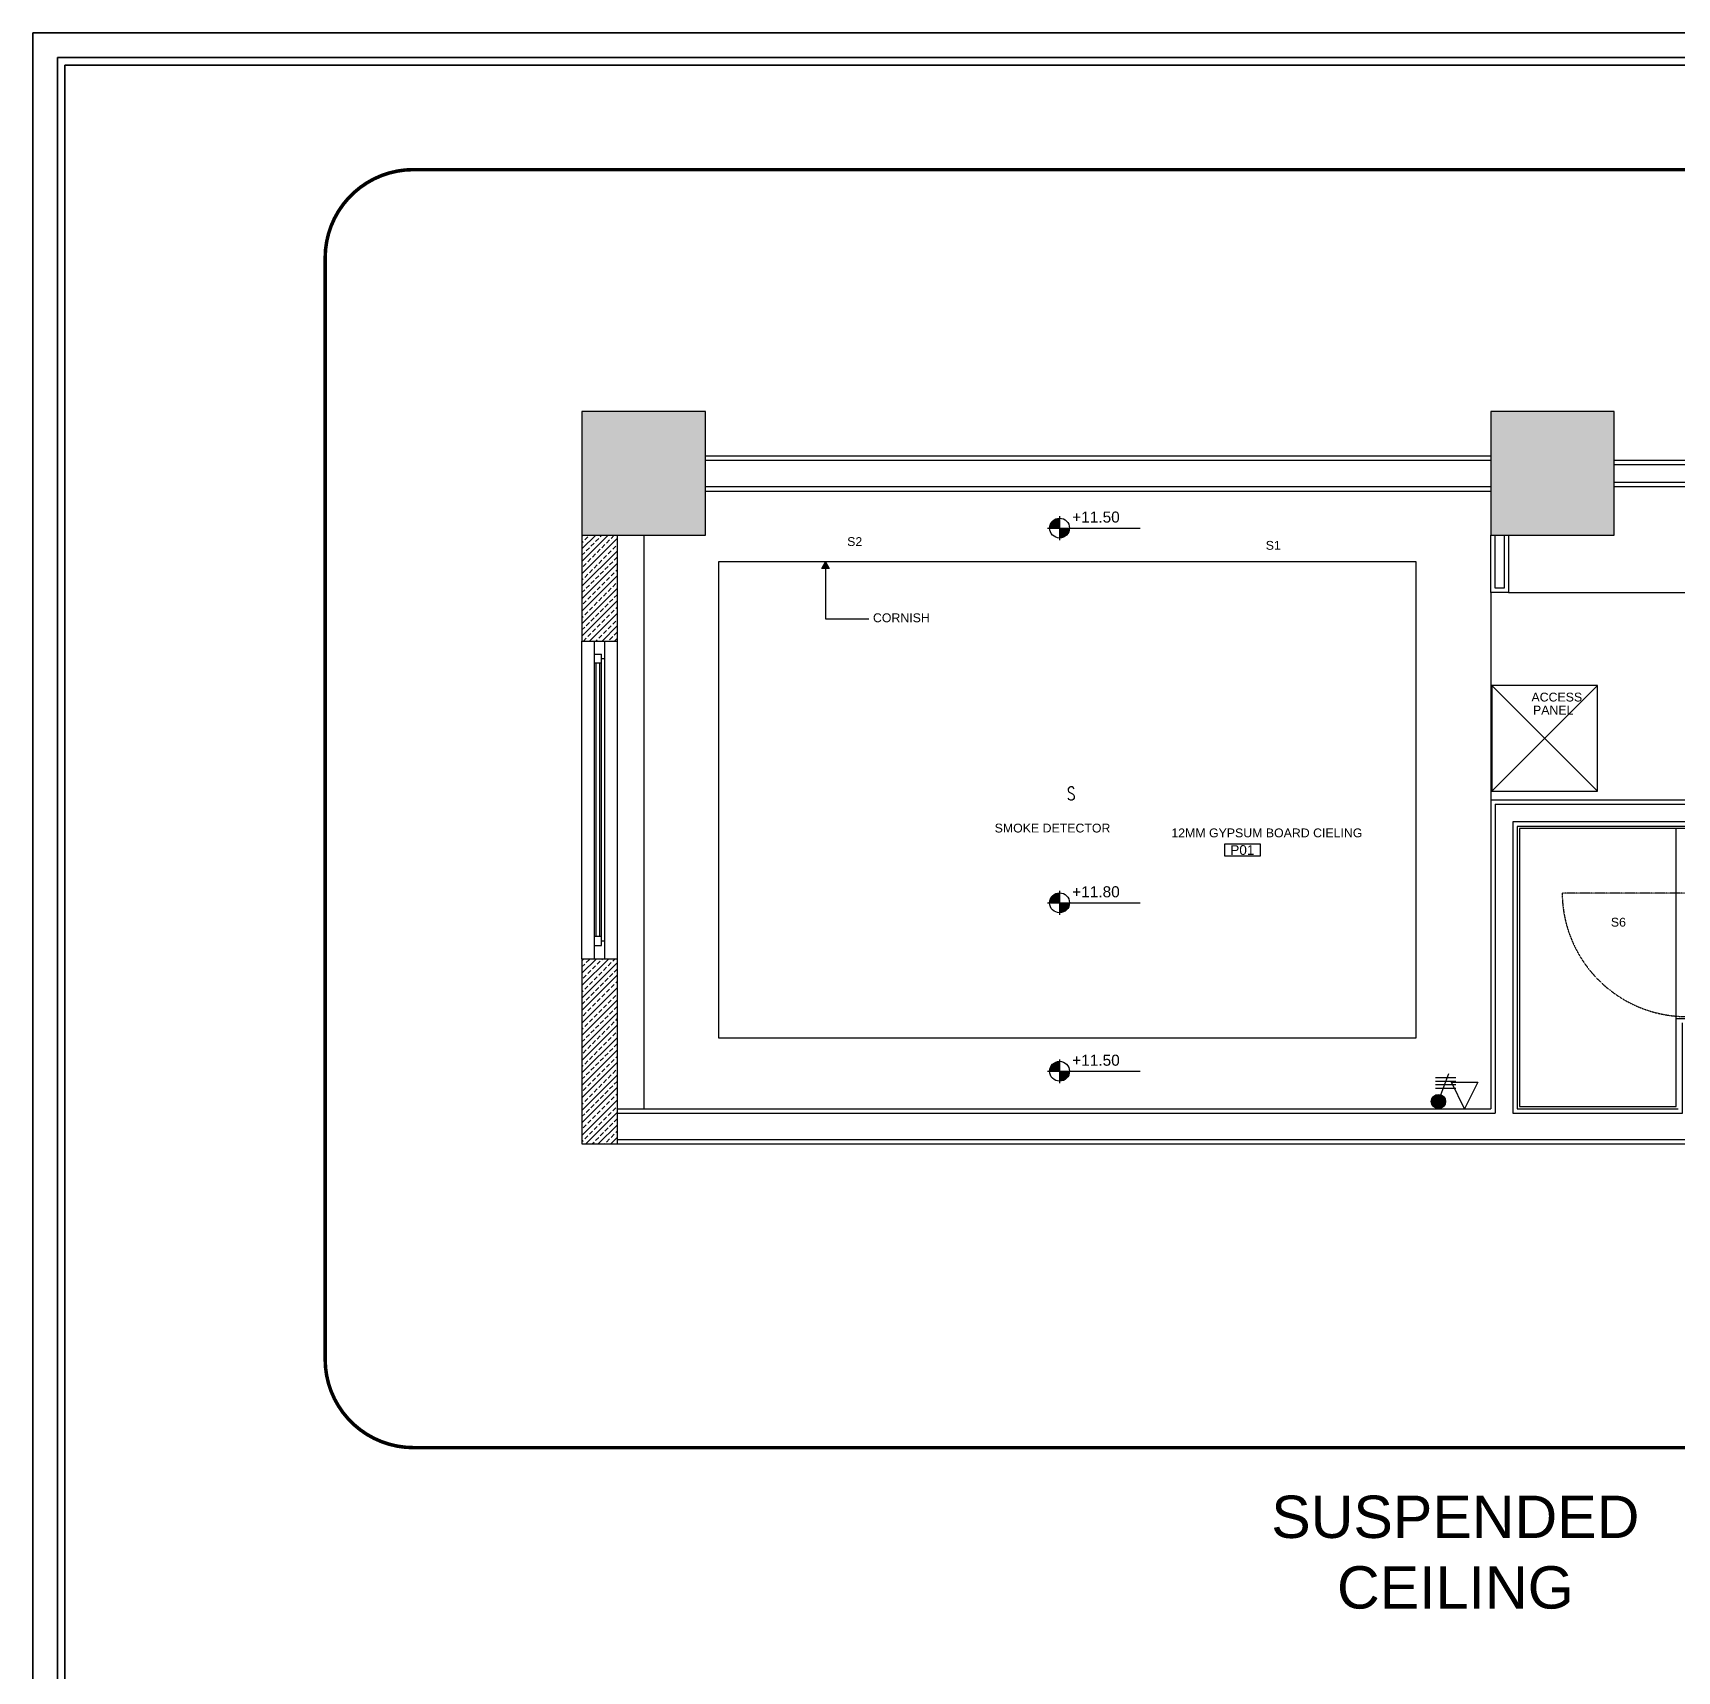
# Model space of a CAD drawing. Header units: centimetres. Extents: x -3207095 to 15275363, y -32656 to 4798027.
# Drawn here: x 704401 to 705799, y 4439140 to 4440533 of the extents above; entities that cross this region are included whole.
import ezdxf
from ezdxf.enums import TextEntityAlignment as Align

# ---------------------------------------------------------------- set-up
doc = ezdxf.new("R2010")
doc.units = ezdxf.units.CM
for name, pattern in [('DUZ', [500, 500]), ('HIDDEN', [0.375, 0.25, -0.125]), ('HIDDEN2', [0.1875, 0.125, -0.0625])]:
    doc.linetypes.add(name, pattern=pattern)
doc.layers.get('0').update_dxf_attribs({"color": 1, "linetype": 'DUZ'})
for name, color, linetype in [('a_asmatavan', 200, 'Continuous'), ('a_duvar_alcipan', 2, 'Continuous'), ('a_duvar_gazbeton', 3, 'Continuous'), ('a_duvar_tarama', 253, 'Continuous'), ('a_gorunus', 233, 'Continuous'), ('a_kolon', 4, 'Continuous'), ('a_kolon_tarama', 252, 'Continuous'), ('a_mobilya', 1, 'Continuous'), ('a_olcu', 30, 'Continuous'), ('a_pencere', 5, 'Continuous'), ('a_seramik', 241, 'Continuous'), ('a_vitrifiye', 195, 'Continuous'), ('a_yazi', 105, 'Continuous'), ('EL-L-LS', 181, 'Continuous'), ('MH-EL-TEL', 222, 'Continuous'), ('SMC-EL-FA', 33, 'Continuous'), ('SMC-EL-FA-TXT', 123, 'Continuous')]:
    doc.layers.add(name, color=color, linetype=linetype)
doc.layers.add('DUVAR', color=7, linetype='Continuous', lineweight=35)
doc.layers.add('EL-L-WIR', color=124, linetype='Continuous', lineweight=30)
doc.layers.get('EL-L-WIR').off()
doc.layers.get('SMC-EL-FA').off()
doc.styles.add('ARIEL100SD', font='arial.ttf')
doc.styles.add('ARIEL20S', font='arial.ttf')
doc.styles.add('ROMANS', font='romans.shx')
doc.styles.add('TBPL+0.00$0$ARIEL100S', font='arial.ttf', dxfattribs={"height": 300})
pattern_1 = [(45, (705018.583, 4440234.417), (-5.3033, 5.3033), []), (45, (705023.886, 4440234.417), (-5.3033, 5.3033), [3.75, -1.875])]

# ---------------------------------------------------------------- blocks, each defined once
blk = doc.blocks.new('ab._kolon70x70')
at = {"layer": 'a_kolon_tarama'}
blk.add_hatch(color=256, dxfattribs=at).paths.add_polyline_path([(-350, 350), (-350, -350), (350, -350), (350, 350)])
blk.add_lwpolyline([(-350, 350), (-350, -350), (350, -350), (350, 350)], close=True)
blk = doc.blocks.new('TBPL+0.00$0$ab_level100x')
h = blk.add_hatch(color=256)
h.paths.add_polyline_path([(0, 300, 0.414214), (-300, 0), (0, 0)])
h.paths.add_polyline_path([(300, 0), (0, 0), (0, -300, 0.414214)])
at = {"linetype": 'Continuous', "ltscale": 1000}
for p, q in [((-360, 0), (2440, 0)), ((0, 360), (0, -360))]:
    blk.add_line(p, q, dxfattribs=at)
blk.add_circle((0, 0), 300, dxfattribs=at)
at = {"style": 'TBPL+0.00$0$ARIEL100S'}
for tag, p in [('+0.00FFL', (500, 100)), ('+0.00SSL', (500, -400))]:
    blk.add_attdef(tag, p, '', height=300, dxfattribs=at)
blk = doc.blocks.new('a_malzeme')
blk.add_lwpolyline([(-100, 70), (100, 70), (100, 0), (-100, 0), (-100, 70)])
at = {"style": 'ARIEL20S'}
blk.add_attdef('P01', text='', height=55, dxfattribs=at).set_placement((0, 35), align=Align.MIDDLE_CENTER)
blk = doc.blocks.new('SD')
at = {"color": 140}
blk.add_circle((0, 0), 0.25, dxfattribs=at)
at = {"layer": 'SMC-EL-FA-TXT', "style": 'ROMANS', "width": 0.75}
blk.add_text('S', height=0.197, dxfattribs=at).set_placement((-0.066, -0.101, 0))
blk = doc.blocks.new('LS-1WAY-4G')
at = {"layer": 'EL-L-LS'}
blk.add_hatch(color=181, dxfattribs=at).paths.add_polyline_path([(0.092, 0.092, 1), (-0.092, 0.092, 1)])
at = {"layer": 'EL-L-LS', "color": 181}
for p, q in [((0.031, 0.178), (0.132, 0.453)), ((-0.036, 0.4), (0.223, 0.4)), ((-0.036, 0.354), (0.223, 0.354)), ((-0.036, 0.308), (0.223, 0.308)), ((-0.036, 0.263), (0.223, 0.263))]:
    blk.add_line(p, q, dxfattribs=at)
blk.add_circle((0, 0.092), 0.0917, dxfattribs=at)

msp = doc.modelspace()

# ---------------------------------------------------------------- hatches: boundary and pattern name
at = {"layer": 'a_duvar_tarama'}
h = msp.add_hatch(dxfattribs=at)
h.set_pattern_fill('ANSI33', color=256, scale=30, style=0)
h.set_pattern_definition(pattern_1)
h.paths.add_polyline_path([(704897.79, 4440105.89), (704867.79, 4440105.89), (704867.79, 4440015.89), (704897.79, 4440015.89)])
h = msp.add_hatch(dxfattribs=at)
h.set_pattern_fill('ANSI33', color=256, scale=30, style=0)
h.set_pattern_definition(pattern_1)
h.paths.add_polyline_path([(704897.79, 4439745.89), (704867.79, 4439745.89), (704867.79, 4439588.39), (704897.79, 4439588.39)])
at = {"layer": 'a_yazi'}
msp.add_hatch(color=256, dxfattribs=at).paths.add_polyline_path([(705077.81, 4440077.65), (705071.79, 4440077.65), (705074.8, 4440083.12)])

# ---------------------------------------------------------------- linework, layer by layer
at = {"layer": 'a_asmatavan', "ltscale": 500}
for p, q in [((704920.29, 4440105.89), (704920.29, 4439618.39)), ((705640.29, 4440057.14), (705640.29, 4439880.89)), ((705641.1, 4439888.18), (705731.1, 4439978.18)), ((705641.1, 4439978.18), (705731.1, 4439888.18))]:
    msp.add_line(p, q, dxfattribs=at)
for points in [[(704984.04, 4440083.39), (705576.54, 4440083.39), (705576.54, 4439678.39), (704984.04, 4439678.39)], [(705641.1, 4439888.18), (705731.1, 4439888.18), (705731.1, 4439978.18), (705641.1, 4439978.18)]]:
    msp.add_lwpolyline(points, close=True, dxfattribs=at)
at = {"layer": 'a_duvar_alcipan'}
for p, q in [((704972.79, 4440173.39), (705640.29, 4440173.39)), ((705745.29, 4440169.64), (706112.79, 4440169.64)), ((704972.79, 4440143.39), (705640.29, 4440143.39)), ((705745.29, 4440147.14), (706082.79, 4440147.14)), ((705640.29, 4439880.89), (705854.04, 4439880.89)), ((705640.29, 4439880.89), (705640.29, 4439618.39)), ((704897.79, 4439618.39), (705640.29, 4439618.39)), ((704897.79, 4439588.39), (706030.29, 4439588.39))]:
    msp.add_line(p, q, dxfattribs=at)
at = {"layer": 'a_duvar_alcipan', "color": 1}
for p, q in [((704972.79, 4440169.64), (705640.29, 4440169.64)), ((705745.29, 4440165.89), (706112.79, 4440165.89)), ((705745.29, 4440150.89), (706086.54, 4440150.89)), ((704972.79, 4440147.14), (705640.29, 4440147.14)), ((705644.04, 4439877.14), (705854.04, 4439877.14)), ((705644.04, 4439877.14), (705644.04, 4439614.64)), ((704897.79, 4439614.64), (705644.04, 4439614.64)), ((704897.79, 4439592.14), (706030.29, 4439592.14))]:
    msp.add_line(p, q, dxfattribs=at)
at = {"layer": 'a_duvar_alcipan'}
for points in [[(705655.29, 4440105.89), (705655.29, 4440057.14), (705640.29, 4440057.14), (705640.29, 4440105.89)], [(705854.04, 4439858.39), (705662.79, 4439858.39), (705662.79, 4439618.39), (705799.59, 4439618.39)]]:
    msp.add_lwpolyline(points, dxfattribs=at)
at = {"layer": 'a_duvar_alcipan', "color": 1}
for points in [[(705651.54, 4440105.89), (705651.54, 4440060.89), (705644.04, 4440060.89), (705644.04, 4440105.89)], [(705854.04, 4439862.14), (705659.04, 4439862.14), (705659.04, 4439614.64), (705803.34, 4439614.64), (705803.34, 4439691.51)]]:
    msp.add_lwpolyline(points, dxfattribs=at)
at = {"layer": 'a_duvar_gazbeton'}
for p, q in [((704867.79, 4440105.89), (704867.79, 4440015.89)), ((704897.79, 4440105.89), (704897.79, 4440015.89)), ((704867.79, 4440015.89), (704897.79, 4440015.89)), ((704867.79, 4439745.89), (704867.79, 4439588.39)), ((704867.79, 4439745.89), (704897.79, 4439745.89)), ((704897.79, 4439745.89), (704897.79, 4439588.39)), ((704867.79, 4439588.39), (704897.79, 4439588.39))]:
    msp.add_line(p, q, dxfattribs=at)
at = {"layer": 'a_gorunus'}
for p, q in [((704867.79, 4439745.89), (704867.79, 4440015.89)), ((704897.79, 4440015.89), (704897.79, 4439745.89)), ((705797.79, 4439695.19), (705797.79, 4439856.59))]:
    msp.add_line(p, q, dxfattribs=at)
at = {"layer": 'a_mobilya'}
msp.add_lwpolyline([(705655.29, 4440057.14), (706082.79, 4440057.14), (706082.79, 4440147.14), (705835.29, 4440147.14)], dxfattribs=at)
at = {"layer": 'a_pencere'}
for p, q in [((704878.29, 4440015.89), (704887.29, 4440015.89)), ((704878.29, 4439745.89), (704878.29, 4440015.89)), ((704887.29, 4439745.89), (704887.29, 4440015.89)), ((704878.29, 4440004.64), (704884.29, 4440004.64)), ((704884.29, 4439997.14), (704878.29, 4439997.14)), ((704879.79, 4439764.64), (704879.79, 4439997.14)), ((704882.79, 4439997.14), (704882.79, 4439764.64)), ((704884.29, 4439757.14), (704884.29, 4440004.64)), ((704887.29, 4440000.89), (704884.29, 4440000.89)), ((704884.29, 4439764.64), (704878.29, 4439764.64)), ((704887.29, 4439760.89), (704884.29, 4439760.89)), ((704878.29, 4439757.14), (704884.29, 4439757.14)), ((704878.29, 4439745.89), (704887.29, 4439745.89))]:
    msp.add_line(p, q, dxfattribs=at)
at = {"layer": 'a_seramik'}
msp.add_lwpolyline([(705845.79, 4439856.59), (705664.59, 4439856.59), (705664.59, 4439620.19), (705797.79, 4439620.19), (705797.79, 4439695.19), (705816.39, 4439695.19), (705816.39, 4439620.19), (706028.49, 4439620.19), (706028.49, 4439695.19), (706125.99, 4439695.19), (706125.99, 4439856.59), (705997.29, 4439856.59)], dxfattribs=at)
at = {"layer": 'a_vitrifiye', "linetype": 'HIDDEN'}
msp.add_lwpolyline([(705808.74, 4439795.69), (705808.74, 4439801.69), (705700.97, 4439801.69, 0.4121477), (705807.02, 4439696.69)], format="xyb", dxfattribs=at)
at = {"layer": 'a_yazi'}
msp.add_lwpolyline([(705077.81, 4440077.65), (705071.79, 4440077.65), (705074.8, 4440083.12)], close=True, dxfattribs=at)
msp.add_lwpolyline([(705074.8, 4440083.12), (705074.8, 4440034.85), (705111.76, 4440034.85)], dxfattribs=at)
at = {"layer": 'Defpoints', "linetype": 'HIDDEN2', "ltscale": 500, "const_width": 3}
msp.add_lwpolyline([(704724.48, 4439330.31), (706340.81, 4439330.31, 0.4142136), (706415.81, 4439405.31), (706415.81, 4440341.61, 0.4142136), (706340.81, 4440416.61), (704724.48, 4440416.61, 0.4142136), (704649.48, 4440341.61), (704649.48, 4439405.31, 0.4142136)], format="xyb", close=True, dxfattribs=at)
at = {"layer": 'DUVAR'}
for points in [[(704401.03, 4440532.83), (711601.03, 4440532.83), (711601.03, 4435732.83), (704401.03, 4435732.83)], [(704422.03, 4440511.83), (711580.03, 4440511.83), (711580.03, 4435753.83), (704422.03, 4435753.83)], [(704428.33, 4440505.53), (711573.73, 4440505.53), (711573.73, 4435760.13), (704428.33, 4435760.13)]]:
    msp.add_lwpolyline(points, close=True, dxfattribs=at)
at = {"layer": 'MH-EL-TEL'}
for p, q in [((705618.08, 4439618.39), (705606.83, 4439640.89)), ((705606.83, 4439640.89), (705629.33, 4439640.89)), ((705629.33, 4439640.89), (705618.08, 4439618.39))]:
    msp.add_line(p, q, dxfattribs=at)

# ---------------------------------------------------------------- block references
at = {"layer": 'a_kolon', "xscale": 0.1499999999994315, "yscale": 0.1499999999994315, "zscale": 0.1499999999994315}
for p in [(704920.29, 4440158.39), (705692.79, 4440158.39)]:
    msp.add_blockref('ab._kolon70x70', p, dxfattribs=at)
at = {"layer": 'a_olcu', "xscale": 0.1499999999994315, "yscale": 0.1499999999994315, "zscale": 0.1499999999994315}
msp.add_blockref('a_malzeme', (705429.13, 4439833.02), dxfattribs=at).add_auto_attribs({'P01': 'P01'})
at = {"layer": 'a_yazi'}
ref = msp.add_blockref('TBPL+0.00$0$ab_level100x', (705273.75, 4440111.9), dxfattribs=dict(at, xscale=0.02812499999989341, yscale=0.02812499999989341, zscale=0.02812499999989341))
ref.add_attrib('+0.00FFL', '+11.50', (705284.5, 4440116.6), dxfattribs={"layer": '0', "height": 9.375, "style": 'ARIEL100SD'})
ref = msp.add_blockref('TBPL+0.00$0$ab_level100x', (705273.75, 4439793.4), dxfattribs=dict(at, xscale=0.02812499999989341, yscale=0.02812499999989341, zscale=0.02812499999989341))
ref.add_attrib('+0.00FFL', '+11.80', (705284.5, 4439798.09), dxfattribs={"layer": '0', "height": 9.375, "style": 'ARIEL100SD'})
ref = msp.add_blockref('TBPL+0.00$0$ab_level100x', (705273.75, 4439650.23), dxfattribs=dict(at, xscale=0.02812499999989341, yscale=0.02812499999989341, zscale=0.02812499999989341))
ref.add_attrib('+0.00FFL', '+11.50', (705284.5, 4439654.93), dxfattribs={"layer": '0', "height": 9.375, "style": 'ARIEL100SD'})
at = {"layer": 'EL-L-WIR', "xscale": 66.35519999974939, "yscale": 66.35519999974939, "zscale": 66.35519999974939}
msp.add_blockref('LS-1WAY-4G', (705595.83, 4439618.39), dxfattribs=at)
at = {"layer": 'SMC-EL-FA', "xscale": 56.99999999978397, "yscale": 56.99999999978397, "zscale": 56.99999999978397}
msp.add_blockref('SD', (705283.8, 4439886.39), dxfattribs=at)

# ---------------------------------------------------------------- texts
at = {"layer": 'a_yazi', "char_height": 7.5, "style": 'ARIEL20S'}
for s, insert, width, attachment_point in [('S2', (705093.21, 4440104.18), 77.0837, 1), ('S1', (705448.98, 4440100.99), 77.0837, 1), ('CORNISH ', (705115.13, 4440031.81), 214.8591, 7), ('ACCESS', (705674.88, 4439964.41), 214.8591, 7), ('PANEL', (705676.2, 4439953.46), 214.8591, 7), ('SMOKE DETECTOR', (705218.59, 4439853.07), 214.8591, 7), ('12MM GYPSUM BOARD CIELING ', (705368.77, 4439848.97), 214.8591, 7), ('S6', (705742.37, 4439780.7), 77.0837, 1)]:
    msp.add_mtext(s, dxfattribs=dict(at, insert=insert, width=width, attachment_point=attachment_point))
at = {"layer": 'Defpoints', "insert": (705610.17, 4439241.25), "char_height": 36, "width": 461.811, "attachment_point": 5, "style": 'ARIEL20S'}
msp.add_mtext('SUSPENDED CEILING', dxfattribs=at)

doc.saveas('drawing.dxf')
